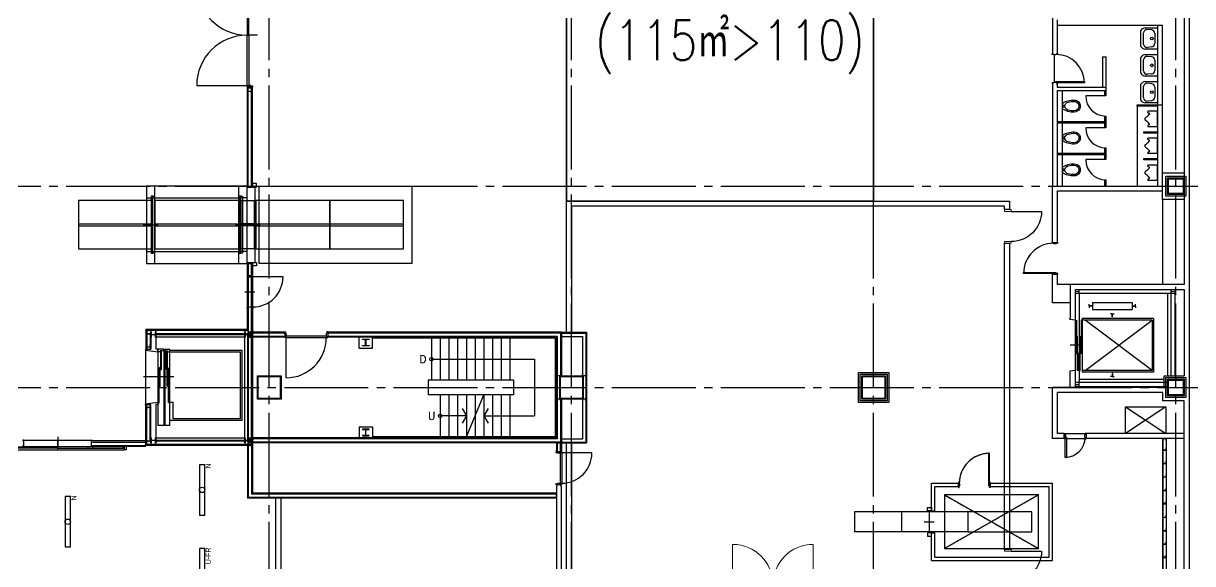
# Model space of a CAD drawing. Header units: millimetres. Extents: x -48783 to 40488, y 6477 to 32964.
# Drawn here: x 20868 to 24350, y 14625 to 16235 of the extents above; entities that cross this region are included whole.
import ezdxf
from ezdxf.enums import TextEntityAlignment as Align

# ---------------------------------------------------------------- set-up
doc = ezdxf.new("R2010")
doc.units = ezdxf.units.MM
doc.header["$LTSCALE"] = 100
doc.linetypes.add('X-N-FAB-L20$0$COL-CEN-LIN', pattern=[3.25, 2.5, -0.25, 0.25, -0.25])
doc.linetypes.add('X-N-FAB-L20$0$HIDDENK1', pattern=[0.334, 0.167, -0.167])
for name, color, linetype in [('0-XREF', 7, 'Continuous'), ('188K-SM-06-F1-L20-ELEC-LIGHT-Y2257103$0$E-LIGHT(W)-N', 8, 'Continuous'), ('188K-SM-06-F1-L20-ELEC-LIGHT-Y2257103$0$E-LIGHT(W)-U FR', 8, 'Continuous'), ('X-N-FAB-L20$0$08', 8, 'Continuous'), ('X-N-FAB-L20$0$200K新增範圍', 8, 'Continuous'), ('X-N-FAB-L20$0$A-WALL-IN', 8, 'Continuous'), ('X-N-FAB-L20$0$BLOCK', 8, 'Continuous'), ('X-N-FAB-L20$0$CCL', 8, 'X-N-FAB-L20$0$COL-CEN-LIN'), ('X-N-FAB-L20$0$COL', 8, 'Continuous'), ('X-N-FAB-L20$0$COL-S', 8, 'Continuous'), ('X-N-FAB-L20$0$TXT-CODE', 8, 'Continuous'), ('X-N-FAB-L20$0$WALL-P', 8, 'Continuous'), ('X-N-FAB-L20$0$WIN-S', 8, 'Continuous')]:
    doc.layers.add(name, color=color, linetype=linetype)
doc.layers.add('X-N-FAB-L20$0$STEEL1', color=8, linetype='Continuous', lineweight=0)
doc.styles.add('188K-SM-06-F1-L20-ELEC-LIGHT-Y2257103$0$Standard', font='arial.ttf')
doc.styles.add('X-N-FAB-L20$0$ATS', font='monotxt', dxfattribs={"bigfont": 'BIGFONT'})
doc.styles.add('X-N-FAB-L20$0$CHINA', font='simplex.shx', dxfattribs={"width": 0.75, "bigfont": 'chineset.shx'})

# ---------------------------------------------------------------- blocks, each defined once
blk = doc.blocks.new('*U82')
at = {"ltscale": 600}
blk.add_lwpolyline([(-75, -8.1), (75, -8.1), (75, 8.1), (-75, 8.1)], close=True, dxfattribs=at)
blk.add_circle((0, 0), 8.1, dxfattribs=at)
at = {"style": '188K-SM-06-F1-L20-ELEC-LIGHT-Y2257103$0$Standard', "width": 0.8}
blk.add_text('U-FR', height=15, rotation=360, dxfattribs=at).set_placement((78.5, -18.1), align=Align.MIDDLE_RIGHT)
blk = doc.blocks.new('*U80')
at = {"ltscale": 600}
blk.add_lwpolyline([(75, 8.1), (-75, 8.1), (-75, -8.1), (75, -8.1)], close=True, dxfattribs=at)
blk.add_circle((0, 0), 8.1, dxfattribs=at)
at = {"style": '188K-SM-06-F1-L20-ELEC-LIGHT-Y2257103$0$Standard', "width": 0.8}
blk.add_text('N', height=15, rotation=360, dxfattribs=at).set_placement((78.5, -18.1), align=Align.MIDDLE_RIGHT)
blk = doc.blocks.new('188K-SM-06-F1-L20-ELEC-LIGHT-Y2257103')
at = {"layer": '188K-SM-06-F1-L20-ELEC-LIGHT-Y2257103$0$E-LIGHT(W)-N', "rotation": 90}
for p in [(21400, 14845), (21000, 14750)]:
    blk.add_blockref('*U80', p, dxfattribs=at)
at = {"layer": '188K-SM-06-F1-L20-ELEC-LIGHT-Y2257103$0$E-LIGHT(W)-U FR', "rotation": 90}
blk.add_blockref('*U82', (21400, 14595), dxfattribs=at)
blk = doc.blocks.new('X-N-FAB-L20$0$X-NFAB-UPS_L10$0$A$C01469983')
at = {"lineweight": 0}
for p, q in [((-180, 0), (-200, 0)), ((-200, 0), (-200, -50)), ((0, 0), (-200, 0)), ((-180, 0), (-200, 0)), ((-180, 0), (-200, 0)), ((-20, 0), (-180, 0)), ((-20, 0), (-180, 0)), ((-20, 0), (-180, 0)), ((0, 0), (-20, 0)), ((0, 0), (-20, 0)), ((0, 0), (-20, 0)), ((0, -50), (0, 0)), ((-200, -50), (0, -50)), ((0, -950), (-200, -950)), ((-200, -950), (-200, -1000)), ((-180, -1000), (-200, -1000)), ((-200, -1000), (0, -1000)), ((-180, -1000), (-200, -1000)), ((-180, -1000), (-200, -1000)), ((-20, -1000), (-180, -1000)), ((-20, -1000), (-180, -1000)), ((-20, -1000), (-180, -1000)), ((0, -1000), (-20, -1000)), ((0, -1000), (-20, -1000)), ((0, -1000), (-20, -1000)), ((0, -1000), (0, -950))]:
    blk.add_line(p, q, dxfattribs=at)
blk.add_line((-200, -50), (-1100, -50))
at = {"lineweight": 0, "flags": 128}
blk.add_lwpolyline([(0, 0), (0, 100)], dxfattribs=at)
blk.add_arc((-200, -50), 900, 180, 270)
blk = doc.blocks.new('X-N-FAB-L20$0$X-NFAB-UPS_L10$0$A$C65aec59f')
at = {"lineweight": 0}
for p, q in [((0, 1200), (-1200, 1200)), ((0, 1250), (20, 1250)), ((0, 1250), (0, 1200)), ((200, 1250), (0, 1250)), ((0, 1250), (20, 1250)), ((0, 1250), (20, 1250)), ((0, 1200), (200, 1200)), ((20, 1250), (180, 1250)), ((20, 1250), (180, 1250)), ((20, 1250), (180, 1250)), ((180, 1250), (200, 1250)), ((180, 1250), (200, 1250)), ((180, 1250), (200, 1250)), ((200, 1200), (200, 1250)), ((0, -1200), (-1200, -1200)), ((200, -1200), (0, -1200)), ((0, -1200), (0, -1250)), ((0, -1250), (20, -1250)), ((0, -1250), (200, -1250)), ((0, -1250), (20, -1250)), ((0, -1250), (20, -1250)), ((20, -1250), (180, -1250)), ((20, -1250), (180, -1250)), ((20, -1250), (180, -1250)), ((180, -1250), (200, -1250)), ((180, -1250), (200, -1250)), ((180, -1250), (200, -1250)), ((200, -1250), (200, -1200))]:
    blk.add_line(p, q, dxfattribs=at)
for centre, major_axis in [((0, 1200), (-849, 849)), ((0, -1200), (849, 849))]:
    blk.add_ellipse(centre, major_axis=major_axis, ratio=1, start_param=0.785398, end_param=2.356194, dxfattribs=at)
blk = doc.blocks.new('X-N-FAB-L20$0$A$C0e4649b7')
at = {"linetype": 'X-N-FAB-L20$0$HIDDENK1'}
for p, q in [((10876, 34612), (11675, 34612)), ((10876, 33783), (10876, 34612)), ((10976, 34512), (11675, 34512)), ((10976, 33783), (10976, 34512)), ((11675, 34512), (11675, 34612)), ((12625, 34612), (14475, 34612)), ((12625, 34512), (12625, 34612)), ((12625, 34512), (14375, 34512)), ((14375, 32404), (14375, 34512)), ((14475, 32304), (14475, 34612)), ((11256, 34258), (14057, 32658)), ((14057, 34258), (11256, 32658)), ((10801, 33783), (10801, 33133)), ((10876, 33783), (10976, 33783)), ((11957, 33758), (8577, 33758)), ((8577, 33758), (8577, 33158)), ((9977, 33758), (9977, 33158)), ((10651, 33458), (10951, 33458)), ((11957, 33158), (8577, 33158)), ((10876, 33133), (10976, 33133)), ((10876, 32304), (10876, 33133)), ((10976, 32404), (10976, 33133)), ((10976, 32404), (14375, 32404)), ((10876, 32304), (14475, 32304))]:
    blk.add_line(p, q, dxfattribs=at)
blk.add_lwpolyline([(0, 39108), (0, 43008), (13200, 43008), (13200, 42758), (13050, 42758), (13050, 42858), (150, 42858), (150, 39108)])
for points in [[(13200, 32633), (13050, 32633), (13050, 41758), (13200, 41758)], [(150, 31533), (0, 31533), (0, 35808), (150, 35808)]]:
    blk.add_lwpolyline(points, close=True)
for points in [[(12600, 35498), (12570, 35498), (12570, 34598), (12600, 34598)], [(14057, 34258), (11256, 34258), (11256, 32658), (14057, 32658)], [(10876, 33783), (10751, 33783), (10751, 33883), (10876, 33883)], [(13857, 33758), (11957, 33758), (11957, 33158), (13857, 33158)], [(10876, 33133), (10751, 33133), (10751, 33033), (10876, 33033)]]:
    blk.add_lwpolyline(points, close=True, dxfattribs=at)
for points in [[(11675, 34481), (11700, 34481), (11700, 34526), (11715, 34526), (11715, 34598), (11700, 34598), (11700, 34643), (11675, 34643), (11675, 34481)], [(12625, 34481), (12600, 34481), (12600, 34526), (12585, 34526), (12585, 34598), (12600, 34598), (12600, 34643), (12625, 34643), (12625, 34481)]]:
    blk.add_lwpolyline(points, dxfattribs=at)
blk.add_arc((12600, 34598), 900, 90, 180, dxfattribs=at)
at = {"xscale": -1}
for p in [(13050, 42758), (13050, 32633)]:
    blk.add_blockref('X-N-FAB-L20$0$X-NFAB-UPS_L10$0$A$C01469983', p, dxfattribs=at)
at = {"xscale": -1.000000000000002, "rotation": 90}
blk.add_blockref('X-N-FAB-L20$0$X-NFAB-UPS_L10$0$A$C65aec59f', (6150, 31583), dxfattribs=at)
blk = doc.blocks.new('X-N-FAB-L20$0$A$Cc7bb84f0')
at = {"layer": 'X-N-FAB-L20$0$COL-S'}
for points in [[(0, 70), (70, 70), (70, 0), (0, 0)], [(2, 68), (68, 68), (68, 2), (2, 2)]]:
    blk.add_lwpolyline(points, close=True, dxfattribs=at)
blk = doc.blocks.new('X-N-FAB-L20$0$A$C3a14f8e9')
at = {"layer": 'X-N-FAB-L20$0$COL'}
blk.add_lwpolyline([(0, 80), (80, 80), (80, 0), (0, 0)], close=True, dxfattribs=at)
at = {"layer": 'X-N-FAB-L20$0$COL-S'}
for points in [[(5, 75), (75, 75), (75, 5), (5, 5)], [(7, 73), (73, 73), (73, 7), (7, 7)]]:
    blk.add_lwpolyline(points, close=True, dxfattribs=at)
blk = doc.blocks.new('X-N-FAB-L20$0$A$C028b1125')
at = {"layer": 'X-N-FAB-L20$0$COL'}
blk.add_lwpolyline([(0, 60), (60, 60), (60, 0), (0, 0)], close=True, dxfattribs=at)
at = {"layer": 'X-N-FAB-L20$0$COL-S'}
for points in [[(5, 5), (5, 55), (55, 55), (55, 5)], [(8, 8), (8, 52), (52, 52), (52, 8)]]:
    blk.add_lwpolyline(points, close=True, dxfattribs=at)
blk = doc.blocks.new('X-N-FAB-L20$0$A$C20c95bda')
at = {"layer": 'X-N-FAB-L20$0$CCL'}
for p, q in [((22620, 0), (22620, 9160)), ((23520, 0), (23520, 9160)), ((24420, 0), (24420, 9160)), ((25320, 0), (25320, 9160)), ((240, 5150), (28330, 5150)), ((240, 4550), (28330, 4550))]:
    blk.add_line(p, q, dxfattribs=at)
at = {"layer": 'X-N-FAB-L20$0$200K新增範圍'}
for p in [(22585, 4515), (23485, 4515)]:
    blk.add_blockref('X-N-FAB-L20$0$A$Cc7bb84f0', p, dxfattribs=at)
at = {"layer": 'X-N-FAB-L20$0$COL'}
for name, p in [('X-N-FAB-L20$0$A$C028b1125', (25290, 5120)), ('X-N-FAB-L20$0$A$C3a14f8e9', (24380, 4510)), ('X-N-FAB-L20$0$A$C028b1125', (25290, 4520))]:
    blk.add_blockref(name, p, dxfattribs=at)
blk = doc.blocks.new('X-N-FAB-L20$0$A$C4DFC7D4D')
at = {"layer": 'X-N-FAB-L20$0$STEEL1'}
blk.add_lwpolyline([(0, 0), (0, 150), (11, 150), (11, 79), (139, 79), (139, 150), (150, 150), (150, 0), (139, 0), (139, 71), (11, 71), (11, 0)], close=True, dxfattribs=at)
blk = doc.blocks.new('X-N-FAB-L20$0$A$C1d07c4d4')
for centre in [(24962.4, 5325), (24962.4, 5245), (24962.4, 5165)]:
    blk.add_circle(centre, 0.2)
for centre, major_axis, start_param, end_param in [((24927.1, 5580.5), (-11.6, 11.6), 5.562191, 6.609389), ((24931.6, 5581.5), (7.16, 7.16), 0.682044, 2.356194), ((24944.7, 5580.2), (-7.16, 7.16), 3.926991, 5.394433), ((24927.1, 5549.5), (11.6, 11.6), 2.815389, 3.862587), ((24931.6, 5548.5), (7.16, 7.16), 2.356194, 4.030345), ((24944.7, 5549.8), (-7.16, 7.16), 2.459548, 3.926991), ((24927.1, 5500.5), (-11.6, 11.6), 5.562191, 6.609389), ((24931.6, 5501.5), (7.16, 7.16), 0.682044, 2.356194), ((24944.7, 5500.2), (-7.16, 7.16), 3.926991, 5.394433), ((24931.6, 5468.5), (7.16, 7.16), 2.356194, 4.030345), ((24944.7, 5469.8), (-7.16, 7.16), 2.459548, 3.926991), ((24927.1, 5469.5), (11.6, 11.6), 2.815389, 3.862587), ((24927.1, 5420.5), (-11.6, 11.6), 5.562191, 6.609389), ((24931.6, 5421.5), (7.16, 7.16), 0.682044, 2.356194), ((24944.7, 5420.2), (-7.16, 7.16), 3.926991, 5.394433), ((24927.1, 5389.5), (11.6, 11.6), 2.815389, 3.862587), ((24931.6, 5388.5), (7.16, 7.16), 2.356194, 4.030345), ((24944.7, 5389.8), (-7.16, 7.16), 2.459548, 3.926991)]:
    blk.add_ellipse(centre, major_axis=major_axis, ratio=1, start_param=start_param, end_param=end_param)
for centre in [(24946.1, 5565), (24946.1, 5485), (24946.1, 5405)]:
    blk.add_ellipse(centre, major_axis=(-2.9, 2.9), ratio=1)
at = {"extrusion": (0, 0, -1)}
for centre, major_axis, start_param, end_param in [((24712.7, 5319.8), (-61.5, 4.6), 0.917481, 1.532615), ((24699, 5363.5), (-8.5, 8.5), 4.096184, 6.89939), ((24712.7, 5319.8), (56.3, 12.7), 4.65803, 4.970916), ((24714.9, 5363.5), (12.7, 12.7), 5.497787, 8.63938), ((24714.9, 5363.5), (-9.9, 9.9), 0.785398, 3.926991), ((24712.7, 5407.2), (-60.4, 12.5), 4.472248, 5.087382), ((24712.7, 5407.2), (52.2, 24.6), 1.975025, 2.287911), ((24712.7, 5224.8), (-61.5, 4.6), 0.917481, 1.532615), ((24712.7, 5312.2), (-60.4, 12.5), 4.472248, 5.087382), ((24699, 5268.5), (-8.5, 8.5), 4.096184, 6.89939), ((24712.7, 5224.8), (56.3, 12.7), 4.65803, 4.970916), ((24714.9, 5268.5), (12.7, 12.7), 5.497787, 8.63938), ((24714.9, 5268.5), (-9.9, 9.9), 0.785398, 3.926991), ((24712.7, 5312.2), (52.2, 24.6), 1.975025, 2.287911), ((24712.7, 5129.8), (-61.5, 4.6), 0.917481, 1.532615), ((24714.9, 5173.5), (12.7, 12.7), 5.497787, 8.63938), ((24712.7, 5217.2), (-60.4, 12.5), 4.472248, 5.087382), ((24699, 5173.5), (-8.5, 8.5), 4.096184, 6.89939), ((24712.7, 5129.8), (56.3, 12.7), 4.65803, 4.970916), ((24712.7, 5217.2), (52.2, 24.6), 1.975025, 2.287911), ((24714.9, 5173.5), (-9.9, 9.9), 0.785398, 3.926991)]:
    blk.add_ellipse(centre, major_axis=major_axis, ratio=1, start_param=start_param, end_param=end_param, dxfattribs=at)
for p in [(24962.4, 5325), (24962.4, 5245), (24962.4, 5165)]:
    blk.add_point(p)
at = {"layer": 'X-N-FAB-L20$0$08'}
for p, q in [((25057.4, 5765), (25057.4, 5085)), ((25042.4, 5700), (25042.4, 5085)), ((24649.9, 5640), (24649.9, 5520)), ((24663.9, 5621), (24663.9, 5605)), ((22282.4, 5575), (22252.4, 5575)), ((24663.9, 5605), (24977.4, 5605)), ((24663.9, 5605), (24663.9, 5520)), ((24912.4, 5587.8), (24912.4, 5542.2)), ((24921.5, 5548.5), (24921.5, 5581.5)), ((24926, 5596.9), (24962.4, 5596.9)), ((24945.8, 5590.3), (24932.6, 5591.6)), ((24954.9, 5580.2), (24954.9, 5549.8)), ((24962.4, 5605), (24962.4, 5125)), ((24962.4, 5596.9), (24962.4, 5533.1)), ((24977.4, 5165), (24977.4, 5605)), ((24649.9, 5560), (24649.9, 5520)), ((24663.9, 5545), (24663.9, 5520)), ((24945.8, 5539.7), (24932.6, 5538.4)), ((24654.9, 5516), (24654.9, 5434)), ((24798.9, 5510), (24798.9, 5420)), ((24798.9, 5510), (24808.9, 5510)), ((24808.9, 5510), (24808.9, 5410)), ((24912.4, 5507.8), (24912.4, 5462.2)), ((24962.4, 5533.1), (24926, 5533.1)), ((24926, 5516.9), (24962.4, 5516.9)), ((24945.8, 5510.3), (24932.6, 5511.6)), ((24962.4, 5516.9), (24962.4, 5453.1)), ((24921.5, 5468.5), (24921.5, 5501.5)), ((24954.9, 5500.2), (24954.9, 5469.8)), ((24962.4, 5453.1), (24926, 5453.1)), ((24926, 5436.9), (24962.4, 5436.9)), ((24945.8, 5459.7), (24932.6, 5458.4)), ((24962.4, 5436.9), (24962.4, 5373.1)), ((22101.4, 5425), (22251.4, 5425)), ((22252.4, 5125), (22252.4, 5420.5)), ((22252.4, 5420.5), (22267.4, 5420.5)), ((22254.9, 5125), (22254.9, 5420.5)), ((22264.9, 5125), (22264.9, 5420.5)), ((22267.4, 5125), (22267.4, 5420.5)), ((24649.9, 5430), (24649.9, 5125)), ((24663.9, 5430), (24663.9, 5420)), ((24663.9, 5430), (24663.9, 5420)), ((24663.9, 5420), (24798.9, 5420)), ((24663.9, 5420), (24808.9, 5420)), ((24663.9, 5410), (24808.9, 5410)), ((24663.9, 5410), (24808.9, 5410)), ((24663.9, 5410), (24663.9, 5125)), ((24678.9, 5410), (24678.9, 5317)), ((24804.9, 5410), (24804.9, 5394)), ((24808.9, 5420), (24808.9, 5410)), ((24808.9, 5410), (24808.9, 5394)), ((24912.4, 5427.8), (24912.4, 5382.2)), ((24921.5, 5388.5), (24921.5, 5421.5)), ((24945.8, 5430.3), (24932.6, 5431.6)), ((24954.9, 5420.2), (24954.9, 5389.8)), ((24678.9, 5371.5), (24678.9, 5355.5)), ((24680.9, 5366.5), (24684.9, 5366.5)), ((24680.9, 5360.5), (24680.9, 5366.5)), ((24684.9, 5366.5), (24684.9, 5360.5)), ((24808.9, 5394), (24748.9, 5394)), ((24902.4, 5367), (24902.4, 5125)), ((24962.4, 5373.1), (24926, 5373.1)), ((24945.8, 5379.7), (24932.6, 5378.4)), ((24962.4, 5367), (24977.4, 5367)), ((24684.9, 5360.5), (24680.9, 5360.5)), ((24804.9, 5334), (24804.9, 5317)), ((24808.9, 5334), (24808.9, 5313)), ((24926.4, 5322), (24926.4, 5328)), ((24934.4, 5344.3), (24934.4, 5347.5)), ((24934.7, 5343.9), (24937.3, 5342.7)), ((24962.4, 5348), (24934.9, 5348)), ((24962.4, 5302), (24962.4, 5348)), ((24808.9, 5317), (24663.9, 5317)), ((24808.9, 5313), (24663.9, 5313)), ((24678.9, 5313), (24678.9, 5222)), ((24808.9, 5299), (24748.9, 5299)), ((24804.9, 5313), (24804.9, 5299)), ((24808.9, 5313), (24808.9, 5299)), ((24934.4, 5305.7), (24934.4, 5302.5)), ((24934.7, 5306.1), (24937.2, 5307.3)), ((24962.4, 5302), (24934.9, 5302)), ((24678.9, 5276.5), (24678.9, 5260.5)), ((24680.9, 5271.5), (24684.9, 5271.5)), ((24680.9, 5265.5), (24680.9, 5271.5)), ((24684.9, 5265.5), (24680.9, 5265.5)), ((24684.9, 5271.5), (24684.9, 5265.5)), ((24934.4, 5264.3), (24934.4, 5267.5)), ((24934.7, 5263.9), (24937.3, 5262.7)), ((24962.4, 5268), (24934.9, 5268)), ((24962.4, 5222), (24962.4, 5268)), ((24804.9, 5239), (24804.9, 5222)), ((24808.9, 5239), (24808.9, 5218)), ((24926.4, 5242), (24926.4, 5248)), ((24934.4, 5225.7), (24934.4, 5222.5)), ((24934.7, 5226.1), (24937.2, 5227.3)), ((24808.9, 5222), (24663.9, 5222)), ((24808.9, 5218), (24663.9, 5218)), ((24678.9, 5218), (24678.9, 5125)), ((24808.9, 5204), (24748.9, 5204)), ((24804.9, 5218), (24804.9, 5204)), ((24808.9, 5218), (24808.9, 5204)), ((24962.4, 5222), (24934.9, 5222)), ((24678.9, 5181.5), (24678.9, 5165.5)), ((24680.9, 5176.5), (24684.9, 5176.5)), ((24680.9, 5170.5), (24680.9, 5176.5)), ((24684.9, 5170.5), (24680.9, 5170.5)), ((24684.9, 5176.5), (24684.9, 5170.5)), ((24926.4, 5162), (24926.4, 5168)), ((24934.4, 5184.3), (24934.4, 5187.5)), ((24934.7, 5183.9), (24937.3, 5182.7)), ((24962.4, 5188), (24934.9, 5188)), ((24962.4, 5142), (24962.4, 5188)), ((24977.4, 5085), (24977.4, 5165)), ((21976.4, 4895), (21976.4, 5125)), ((22226.4, 4895), (22226.4, 5125)), ((22252.4, 5125), (22267.4, 5125)), ((22274.9, 5122.5), (22274.9, 4897.5)), ((24649.9, 4957.5), (24649.9, 5125)), ((24663.9, 5125), (24977.4, 5125)), ((24804.9, 5144), (24804.9, 5125)), ((24808.9, 5144), (24808.9, 5125)), ((24934.4, 5145.7), (24934.4, 5142.5)), ((24934.7, 5146.1), (24937.2, 5147.3)), ((24962.4, 5142), (24934.9, 5142)), ((25057.4, 5150), (25057.4, 3897)), ((21951.4, 5090), (21976.4, 5090)), ((21976.4, 5090), (22226.4, 5090)), ((22251.4, 5090), (22226.4, 5090)), ((24664.9, 5111), (24977.4, 5111)), ((24664.9, 4957.5), (24664.9, 5111)), ((24977.4, 5085), (24977.4, 5110)), ((24977.4, 5085), (24977.4, 4832.5)), ((25042.4, 5085), (24977.4, 5085)), ((25042.4, 5085), (25042.4, 4832.5)), ((21748.9, 5013), (21968.9, 5013)), ((21748.9, 5007), (21968.9, 5007)), ((21941.4, 5010), (21986.4, 5010)), ((21976.4, 5013), (22226.4, 5013)), ((21976.4, 5007), (22226.4, 5007)), ((22261.4, 5010), (22216.4, 5010)), ((22272.4, 5013), (22233.9, 5013)), ((22272.4, 5007), (22233.9, 5007)), ((22259.9, 5010), (22289.9, 5010)), ((22277.4, 5013), (22497.4, 5013)), ((22277.4, 5007), (22497.4, 5007)), ((22497.4, 5013), (22717.4, 5013)), ((22497.4, 5007), (22717.4, 5007)), ((24649.9, 4957.5), (24664.9, 4957.5)), ((21951.4, 4930), (21976.4, 4930)), ((21976.4, 4930), (22226.4, 4930)), ((22251.4, 4930), (22226.4, 4930)), ((22252.4, 4697.5), (22252.4, 4895)), ((22252.4, 4895), (22267.4, 4895)), ((22254.9, 4895), (22254.9, 4367.8)), ((22264.9, 4355), (22264.9, 4895)), ((22267.4, 4895), (22267.4, 4352.5)), ((22358.4, 4855), (22268.4, 4855)), ((24649.9, 4862.5), (24664.9, 4862.5)), ((24649.9, 4777.5), (24649.9, 4862.5)), ((24664.9, 4832.5), (24664.9, 4862.5)), ((22244.9, 4810), (22274.9, 4810)), ((22244.9, 4810), (22274.9, 4810)), ((25042.4, 4832.5), (24664.9, 4832.5)), ((24702.4, 4832.5), (24702.4, 4731.2)), ((24717.4, 4817.5), (25042.4, 4817.5)), ((24717.4, 4817.5), (24717.4, 4726.2)), ((25042.4, 4817.5), (25042.4, 4565)), ((24702.4, 4777.5), (24649.9, 4777.5)), ((25014.9, 4805), (24717.4, 4805)), ((24717.4, 4805), (24717.4, 4540)), ((24729.9, 4805), (24729.9, 4540)), ((24759.1, 4768.5), (24759.1, 4773.5)), ((24769.1, 4778.5), (24887.1, 4778.5)), ((24769.1, 4778.5), (24769.1, 4757.5)), ((24887.1, 4778.5), (24887.1, 4757.5)), ((24897.1, 4768.5), (24897.1, 4773.5)), ((24992.4, 4805), (24992.4, 4560)), ((25002.4, 4805), (25002.4, 4560)), ((25014.9, 4805), (25014.9, 4560)), ((25042.4, 4805), (25042.4, 4565)), ((25042.4, 4790), (25042.4, 4560)), ((24768.1, 4768.5), (24759.1, 4768.5)), ((24759.1, 4767.5), (24759.1, 4762.5)), ((24768.1, 4767.5), (24759.1, 4767.5)), ((24768.1, 4768.5), (24768.1, 4767.5)), ((24769.1, 4757.5), (24887.1, 4757.5)), ((24828.1, 4744.2), (24823.1, 4744.2)), ((24828.1, 4735.2), (24828.1, 4744.2)), ((24829.1, 4735.2), (24829.1, 4744.2)), ((24829.1, 4744.2), (24834.1, 4744.2)), ((24888.1, 4768.5), (24897.1, 4768.5)), ((24888.1, 4768.5), (24888.1, 4767.5)), ((24888.1, 4767.5), (24897.1, 4767.5)), ((24897.1, 4767.5), (24897.1, 4762.5)), ((22252.4, 4716.1), (22252.4, 4697.5)), ((22267.4, 4716.1), (22267.4, 4690)), ((24701.4, 4728.2), (24701.4, 4731.2)), ((24701.4, 4731.2), (24702.4, 4731.2)), ((24717.4, 4726.2), (24701.4, 4728.2)), ((24951.4, 4731.2), (24738.8, 4731.2)), ((24738.8, 4731.2), (24738.8, 4571.2)), ((24747, 4726.2), (24738.8, 4726.2)), ((24947, 4726.2), (24747, 4726.2)), ((24747, 4576.2), (24947, 4726.2)), ((24947, 4576.2), (24747, 4726.2)), ((24747, 4726.2), (24747, 4726.2)), ((24829.1, 4735.2), (24828.1, 4735.2)), ((24947, 4726.2), (24947, 4576.2)), ((24951.4, 4731.2), (24951.4, 4571.2)), ((21949.9, 4697.5), (21949.9, 4639)), ((22252.4, 4697.5), (21949.9, 4697.5)), ((21952.4, 4695), (21952.4, 4639)), ((22254.9, 4695), (21952.4, 4695)), ((21964.9, 4685), (21952.4, 4685)), ((21962.4, 4685), (21962.4, 4639)), ((21964.9, 4685), (21964.9, 4639)), ((22244.9, 4685), (21979.9, 4685)), ((22244.9, 4682.5), (21979.9, 4682.5)), ((22252.4, 4682.1), (22252.4, 4367.8)), ((22363.4, 4690), (22267.4, 4690)), ((22363.4, 4687.5), (22267.4, 4687.5)), ((22363.4, 4677.5), (22267.4, 4677.5)), ((22363.4, 4675), (22267.4, 4675)), ((22367.4, 4554), (22367.4, 4674)), ((23187.4, 4690), (22491.4, 4690)), ((23184.9, 4687.5), (22491.4, 4687.5)), ((23174.9, 4677.5), (22491.4, 4677.5)), ((23172.4, 4675), (22491.4, 4675)), ((22584.9, 4642.5), (22584.9, 4675)), ((22624.9, 4642.5), (22624.9, 4675)), ((23169.4, 4672), (22624.9, 4672)), ((22800.4, 4672), (22800.4, 4547)), ((22826.4, 4672), (22826.4, 4547)), ((22852.4, 4672), (22852.4, 4547)), ((22878.4, 4672), (22878.4, 4547)), ((22904.4, 4672), (22904.4, 4547)), ((22930.4, 4672), (22930.4, 4547)), ((22956.4, 4672), (22956.4, 4547)), ((22982.4, 4672), (22982.4, 4547)), ((23008.4, 4672), (23008.4, 4547)), ((23034.4, 4672), (23034.4, 4547)), ((23169.4, 4672), (23169.4, 4378)), ((23172.4, 4675), (23172.4, 4375)), ((23174.9, 4677.5), (23174.9, 4372.5)), ((23184.9, 4687.5), (23184.9, 4560)), ((23187.4, 4690), (23262.4, 4690)), ((23187.4, 4690), (23187.4, 4560)), ((23187.4, 4687.5), (23259.9, 4687.5)), ((23187.4, 4677.5), (23249.9, 4677.5)), ((23249.9, 4677.5), (23249.9, 4560)), ((23259.9, 4687.5), (23259.9, 4362.5)), ((23262.4, 4690), (23262.4, 4360)), ((21948.9, 4636.5), (21948.9, 4476.5)), ((21949.9, 4639), (21964.9, 4639)), ((21985.2, 4639), (21985.2, 4411.5)), ((22003.4, 4639), (21985.2, 4639)), ((21992.2, 4631.5), (21985.2, 4631.5)), ((21992.2, 4634), (21992.2, 4631.5)), ((22003.4, 4634), (21992.2, 4634)), ((22003.4, 4639), (22003.4, 4411.5)), ((22006.4, 4639), (22021.2, 4639)), ((22006.4, 4639), (22006.4, 4411.5)), ((22006.4, 4634), (22014.2, 4634)), ((22014.2, 4634), (22014.2, 4631.5)), ((22014.2, 4631.5), (22231.2, 4631.5)), ((22021.2, 4411.5), (22021.2, 4639)), ((22021.2, 4636.5), (22236.2, 4636.5)), ((22031.2, 4631.5), (22031.2, 4631.5)), ((22231.2, 4631.5), (22231.2, 4431.5)), ((22236.2, 4636.5), (22236.2, 4426.5)), ((22584.9, 4642.5), (22624.9, 4642.5)), ((24739.9, 4651.2), (24702.3, 4651.2)), ((22800.4, 4609.5), (23106.9, 4609.5)), ((23106.9, 4609.5), (23106.9, 4440.5)), ((24717.4, 4576.2), (24701.4, 4574.2)), ((24701.4, 4574.2), (24701.4, 4571.2)), ((24701.4, 4571.2), (24702.4, 4571.2)), ((24702.4, 4525), (24702.4, 4571.2)), ((24717.4, 4576.2), (24717.4, 4525)), ((24747, 4576.2), (24738.8, 4576.2)), ((24951.4, 4571.2), (24738.8, 4571.2)), ((24947, 4576.2), (24747, 4576.2)), ((24747, 4576.2), (24747, 4576.2)), ((24829.1, 4567.2), (24828.1, 4567.2)), ((24828.1, 4567.2), (24828.1, 4558.2)), ((24829.1, 4567.2), (24829.1, 4558.2)), ((22032.9, 4556.5), (21942.9, 4556.5)), ((22790.4, 4547), (22790.4, 4503)), ((23044.4, 4547), (22790.4, 4547)), ((23044.4, 4547), (23044.4, 4503)), ((24992.4, 4540), (24717.4, 4540)), ((24992.4, 4527.5), (24717.4, 4527.5)), ((24729.9, 4550), (24982.4, 4550)), ((24828.1, 4558.2), (24823.1, 4558.2)), ((24829.1, 4558.2), (24834.1, 4558.2)), ((24982.4, 4525), (24982.4, 4560)), ((24982.4, 4560), (25042.4, 4560)), ((23044.4, 4503), (22790.4, 4503)), ((22826.4, 4503), (22826.4, 4378)), ((22852.4, 4503), (22852.4, 4378)), ((22878.4, 4503), (22878.4, 4378)), ((22904.4, 4378), (22956.4, 4503)), ((22904.4, 4503), (22904.4, 4378)), ((22930.4, 4503), (22930.4, 4378)), ((22956.4, 4503), (22956.4, 4378)), ((22982.4, 4503), (22982.4, 4378)), ((23008.4, 4503), (23008.4, 4378)), ((23034.4, 4503), (23034.4, 4378)), ((24992.4, 4525), (24649.9, 4525)), ((24649.9, 4373), (24649.9, 4525)), ((24978.9, 4510), (24664.9, 4510)), ((24664.9, 4388), (24664.9, 4510)), ((24978.9, 4485), (24978.9, 4510)), ((21949.9, 4352.5), (21949.9, 4474)), ((21949.9, 4474), (21964.9, 4474)), ((21952.4, 4355), (21952.4, 4474)), ((21962.4, 4365), (21962.4, 4474)), ((21964.9, 4365), (21964.9, 4474)), ((22021.2, 4481.5), (22031.2, 4481.5)), ((22031.2, 4431.5), (22031.2, 4481.5)), ((23184.9, 4490), (23184.9, 4362.5)), ((23187.4, 4490), (23187.4, 4360)), ((23249.9, 4490), (23249.9, 4372.5)), ((24867.4, 4468), (24987.4, 4388)), ((24987.4, 4468), (24867.4, 4388)), ((25042.4, 4485), (24978.9, 4485)), ((25042.4, 3900), (25042.4, 4485)), ((22236.2, 4426.5), (22021.2, 4426.5)), ((22231.2, 4431.5), (22031.2, 4431.5)), ((22904.4, 4440.5), (22826.4, 4440.5)), ((22956.4, 4440.5), (23106.9, 4440.5)), ((22003.4, 4411.5), (21985.2, 4411.5)), ((22021.2, 4411.5), (22006.4, 4411.5)), ((22584.9, 4407.5), (22584.9, 4375)), ((22584.9, 4407.5), (22624.9, 4407.5)), ((22624.9, 4407.5), (22624.9, 4375)), ((24684.9, 4388), (24664.9, 4388)), ((24684.9, 4388), (24684.9, 4373)), ((24687.4, 4388.2), (24747.4, 4388.2)), ((25042.4, 4388), (24749.9, 4388)), ((24749.9, 4388), (24749.9, 4373)), ((23172.4, 4375), (22267.4, 4375)), ((23174.9, 4372.5), (22267.4, 4372.5)), ((23184.9, 4362.5), (22267.4, 4362.5)), ((23187.4, 4360), (22267.4, 4360)), ((23169.4, 4378), (22624.9, 4378)), ((23172.4, 4360), (23172.4, 4334)), ((23174.9, 4360), (23174.9, 4334)), ((23184.9, 4334), (23184.9, 4360)), ((23187.4, 4372.5), (23249.9, 4372.5)), ((23187.4, 4362.5), (23259.9, 4362.5)), ((23187.4, 4360), (23262.4, 4360)), ((23187.4, 4360), (23187.4, 4334)), ((24684.9, 4373), (24649.9, 4373)), ((24747.4, 4372.4), (24691.4, 4372.4)), ((25042.4, 4373), (24749.9, 4373)), ((24977.4, 4373), (24977.4, 3925)), ((24978.7, 4373), (24978.7, 3932.2)), ((24988.7, 4373), (24988.7, 3925)), ((23278.4, 4330), (23188.4, 4330)), ((24290, 4240.4), (24369.9, 4240.4)), ((24290, 4157.5), (24290, 4240.4)), ((24300, 4230.4), (24369.9, 4230.4)), ((24300, 4157.5), (24300, 4230.4)), ((24369.9, 4230.4), (24369.9, 4240.4)), ((24464.9, 4240.4), (24649.9, 4240.4)), ((24464.9, 4230.4), (24464.9, 4240.4)), ((24464.9, 4230.4), (24639.9, 4230.4)), ((24639.9, 4019.6), (24639.9, 4230.4)), ((24649.9, 4009.6), (24649.9, 4240.4)), ((24328, 4205), (24608.1, 4045)), ((24608.1, 4205), (24328, 4045)), ((24398.1, 4155), (24060.1, 4155)), ((24060.1, 4155), (24060.1, 4095)), ((24200.1, 4155), (24200.1, 4095)), ((24282.5, 4157.5), (24282.5, 4092.5)), ((24290, 4157.5), (24300, 4157.5)), ((24267.5, 4125), (24297.5, 4125)), ((24398.1, 4095), (24060.1, 4095)), ((24290, 4092.5), (24300, 4092.5)), ((24290, 4009.6), (24290, 4092.5)), ((24300, 4019.6), (24300, 4092.5)), ((24290, 4009.6), (24649.9, 4009.6)), ((24300, 4019.6), (24639.9, 4019.6))]:
    blk.add_line(p, q, dxfattribs=at)
for points in [[(22251.4, 5726.5), (22251.4, 5575), (22256.4, 5575), (22256.4, 5726.5)], [(22251.4, 5423.5), (22251.4, 5575), (22256.4, 5575), (22256.4, 5423.5)], [(24660.4, 5432.5), (24660.4, 5436.5), (24745.4, 5436.5), (24745.4, 5432.5)], [(22254.9, 5407.5), (22254.9, 5417.5), (22264.9, 5417.5), (22264.9, 5407.5)], [(24987.4, 5155), (25047.4, 5155), (25047.4, 5095), (24987.4, 5095)], [(21951.4, 5125), (21951.4, 4895), (22251.4, 4895), (22251.4, 5125)], [(22267.4, 5122.5), (22279.9, 5122.5), (22279.9, 5132.5), (22267.4, 5132.5)], [(22287.4, 5125), (22742.4, 5125), (22742.4, 4895), (22287.4, 4895), (22287.4, 5125)], [(24992.4, 5100), (24992.4, 5150), (25042.4, 5150), (25042.4, 5100)], [(24995.4, 5103), (24995.4, 5147), (25039.4, 5147), (25039.4, 5103)], [(21965.4, 4925), (21970.4, 4925), (21970.4, 5095), (21965.4, 5095)], [(21970.4, 5095), (21975.4, 5095), (21975.4, 4925), (21970.4, 4925)], [(22232.9, 5095), (22227.9, 5095), (22227.9, 4925), (22232.9, 4925)], [(22237.9, 4925), (22232.9, 4925), (22232.9, 5095), (22237.9, 5095)], [(21748.9, 4938), (21968.9, 4938), (21968.9, 5082), (21748.9, 5082)], [(21976.4, 4938), (22226.4, 4938), (22226.4, 5082), (21976.4, 5082)], [(22272.4, 4938), (22233.9, 4938), (22233.9, 5082), (22272.4, 5082)], [(22277.4, 4938), (22497.4, 4938), (22497.4, 5082), (22277.4, 5082)], [(22497.4, 4938), (22717.4, 4938), (22717.4, 5082), (22497.4, 5082)], [(22267.4, 4897.5), (22279.9, 4897.5), (22279.9, 4887.5), (22267.4, 4887.5)], [(22268.4, 4764), (22268.4, 4856), (22264.4, 4856), (22264.4, 4764)], [(24563.8, 4865), (24563.8, 4868), (24653.8, 4868), (24653.8, 4865)], [(24718.8, 4674.5), (24718.8, 4726.2), (24721.8, 4726.2), (24721.8, 4674.5)], [(24738.8, 4674.5), (24738.8, 4726.2), (24735.8, 4726.2), (24735.8, 4674.5)], [(21964.9, 4675), (21964.9, 4690), (21965.9, 4690), (21965.9, 4682.8), (21978.9, 4682.8), (21978.9, 4690), (21979.9, 4690), (21979.9, 4675), (21978.9, 4675), (21978.9, 4682.1), (21965.9, 4682.1), (21965.9, 4675)], [(22244.9, 4675), (22244.9, 4690), (22245.9, 4690), (22245.9, 4682.8), (22258.9, 4682.8), (22258.9, 4690), (22259.9, 4690), (22259.9, 4675), (22258.9, 4675), (22258.9, 4682.1), (22245.9, 4682.1), (22245.9, 4675)], [(22366.4, 4674), (22488.4, 4674), (22488.4, 4678), (22366.4, 4678)], [(22594.9, 4669), (22614.9, 4669), (22614.9, 4667.8), (22605.3, 4667.8), (22605.3, 4650.2), (22614.9, 4650.2), (22614.9, 4649), (22594.9, 4649), (22594.9, 4650.2), (22604.5, 4650.2), (22604.5, 4667.8), (22594.9, 4667.8)], [(24721.8, 4677), (24721.8, 4625.3), (24724.8, 4625.3), (24724.8, 4677)], [(24735.8, 4677), (24735.8, 4625.3), (24732.8, 4625.3), (24732.8, 4677)], [(21996.2, 4634), (21993.2, 4634), (21993.2, 4579), (21996.2, 4579)], [(22010.2, 4634), (22013.2, 4634), (22013.2, 4579), (22010.2, 4579)], [(24727.8, 4627.8), (24727.8, 4576.1), (24724.8, 4576.1), (24724.8, 4627.8)], [(24729.8, 4627.8), (24729.8, 4576.1), (24732.8, 4576.1), (24732.8, 4627.8)], [(21992.7, 4584), (21989.7, 4584), (21989.7, 4529), (21992.7, 4529)], [(22013.7, 4584), (22016.7, 4584), (22016.7, 4529), (22013.7, 4529)], [(24072.4, 4570), (24162.4, 4570), (24162.4, 4480), (24072.4, 4480)], [(24077.4, 4565), (24157.4, 4565), (24157.4, 4485), (24077.4, 4485)], [(21989.2, 4534), (21986.2, 4534), (21986.2, 4479), (21989.2, 4479)], [(22017.2, 4534), (22020.2, 4534), (22020.2, 4479), (22017.2, 4479)], [(22282.4, 4490), (22282.4, 4560), (22352.4, 4560), (22352.4, 4490)], [(22284.4, 4492), (22284.4, 4558), (22350.4, 4558), (22350.4, 4492)], [(23182.4, 4490), (23182.4, 4560), (23252.4, 4560), (23252.4, 4490)], [(23184.4, 4492), (23184.4, 4558), (23250.4, 4558), (23250.4, 4492)], [(24082.4, 4490), (24082.4, 4560), (24152.4, 4560), (24152.4, 4490)], [(24084.4, 4492), (24084.4, 4558), (24150.4, 4558), (24150.4, 4492)], [(24987.4, 4555), (25047.4, 4555), (25047.4, 4495), (24987.4, 4495)], [(24992.4, 4500), (24992.4, 4550), (25042.4, 4550), (25042.4, 4500)], [(24995.4, 4503), (24995.4, 4547), (25039.4, 4547), (25039.4, 4503)], [(24867.4, 4468), (24987.4, 4468), (24987.4, 4388), (24867.4, 4388)], [(22594.9, 4381), (22614.9, 4381), (22614.9, 4382.2), (22605.3, 4382.2), (22605.3, 4399.8), (22614.9, 4399.8), (22614.9, 4401), (22594.9, 4401), (22594.9, 4399.8), (22604.5, 4399.8), (22604.5, 4382.2), (22594.9, 4382.2)], [(24684.9, 4385), (24684.9, 4388.2), (24687.4, 4388.2), (24687.4, 4383.7), (24688.9, 4383.7), (24688.9, 4378.2), (24687.4, 4378.2), (24687.4, 4372.4), (24684.9, 4372.4), (24684.9, 4375.6)], [(24687.4, 4376.9), (24691.4, 4376.9), (24691.4, 4316.9), (24687.4, 4316.9)], [(24986.7, 4368), (24988.7, 4368), (24988.7, 4373), (24978.7, 4373), (24978.7, 4368), (24980.7, 4368), (24980.7, 4368.2), (24978.9, 4368.2), (24978.9, 4372.8), (24988.5, 4372.8), (24988.5, 4368.2), (24986.7, 4368.2)], [(23188.4, 4331), (23188.4, 4239), (23184.4, 4239), (23184.4, 4331)], [(24462.4, 4329), (24459.4, 4329), (24459.4, 4239), (24462.4, 4239)], [(24986.7, 4343.2), (24988.7, 4343.2), (24988.7, 4338.2), (24978.7, 4338.2), (24978.7, 4343.2), (24980.7, 4343.2), (24980.7, 4343), (24978.9, 4343), (24978.9, 4338.5), (24988.5, 4338.5), (24988.5, 4343), (24986.7, 4343)], [(24986.7, 4303.2), (24988.7, 4303.2), (24988.7, 4298.2), (24978.7, 4298.2), (24978.7, 4303.2), (24980.7, 4303.2), (24980.7, 4303), (24978.9, 4303), (24978.9, 4298.5), (24988.5, 4298.5), (24988.5, 4303), (24986.7, 4303)], [(24986.7, 4263.2), (24988.7, 4263.2), (24988.7, 4258.2), (24978.7, 4258.2), (24978.7, 4263.2), (24980.7, 4263.2), (24980.7, 4263), (24978.9, 4263), (24978.9, 4258.5), (24988.5, 4258.5), (24988.5, 4263), (24986.7, 4263)], [(24986.7, 4223.2), (24988.7, 4223.2), (24988.7, 4218.2), (24978.7, 4218.2), (24978.7, 4223.2), (24980.7, 4223.2), (24980.7, 4223), (24978.9, 4223), (24978.9, 4218.5), (24988.5, 4218.5), (24988.5, 4223), (24986.7, 4223)], [(24608.1, 4205), (24328, 4205), (24328, 4045), (24608.1, 4045)], [(24986.7, 4183.2), (24988.7, 4183.2), (24988.7, 4178.2), (24978.7, 4178.2), (24978.7, 4183.2), (24980.7, 4183.2), (24980.7, 4183), (24978.9, 4183), (24978.9, 4178.5), (24988.5, 4178.5), (24988.5, 4183), (24986.7, 4183)], [(24290, 4157.5), (24277.5, 4157.5), (24277.5, 4167.5), (24290, 4167.5)], [(24588.1, 4155), (24398.1, 4155), (24398.1, 4095), (24588.1, 4095)], [(24986.7, 4143.2), (24988.7, 4143.2), (24988.7, 4138.2), (24978.7, 4138.2), (24978.7, 4143.2), (24980.7, 4143.2), (24980.7, 4143), (24978.9, 4143), (24978.9, 4138.5), (24988.5, 4138.5), (24988.5, 4143), (24986.7, 4143)], [(24290, 4092.5), (24277.5, 4092.5), (24277.5, 4082.5), (24290, 4082.5)], [(24986.7, 4103.2), (24988.7, 4103.2), (24988.7, 4098.2), (24978.7, 4098.2), (24978.7, 4103.2), (24980.7, 4103.2), (24980.7, 4103), (24978.9, 4103), (24978.9, 4098.5), (24988.5, 4098.5), (24988.5, 4103), (24986.7, 4103)], [(24986.7, 4063.2), (24988.7, 4063.2), (24988.7, 4058.2), (24978.7, 4058.2), (24978.7, 4063.2), (24980.7, 4063.2), (24980.7, 4063), (24978.9, 4063), (24978.9, 4058.5), (24988.5, 4058.5), (24988.5, 4063), (24986.7, 4063)], [(24986.7, 4023.2), (24988.7, 4023.2), (24988.7, 4018.2), (24978.7, 4018.2), (24978.7, 4023.2), (24980.7, 4023.2), (24980.7, 4023), (24978.9, 4023), (24978.9, 4018.5), (24988.5, 4018.5), (24988.5, 4023), (24986.7, 4023)]]:
    blk.add_lwpolyline(points, close=True, dxfattribs=at)
for points in [[(24661.7, 5520), (24664.9, 5520), (24664.9, 5517.5), (24660.4, 5517.5), (24660.4, 5516), (24654.9, 5516), (24654.9, 5517.5), (24648.9, 5517.5), (24648.9, 5520), (24652.1, 5520)], [(24661.7, 5430), (24664.9, 5430), (24664.9, 5432.5), (24660.4, 5432.5), (24660.4, 5434), (24654.9, 5434), (24654.9, 5432.5), (24648.9, 5432.5), (24648.9, 5430), (24652.1, 5430)], [(22265.9, 5420.5), (22268.4, 5420.5), (22268.4, 5423), (22262.9, 5423), (22262.9, 5425), (22256.9, 5425), (22256.9, 5423), (22251.4, 5423), (22251.4, 5420.5), (22253.9, 5420.5)], [(24962.4, 5363), (24902.4, 5363), (24902.4, 5367), (24962.4, 5367)], [(24962.4, 5283), (24922.4, 5283), (24922.4, 5287), (24962.4, 5287)], [(24962.4, 5203), (24922.4, 5203), (24922.4, 5207), (24962.4, 5207)], [(24977.4, 5125), (24977.4, 5165)], [(24977.4, 5165), (25042.4, 5165)], [(24977.4, 5165), (25042.4, 5165)], [(22253.9, 5125), (22251.4, 5125), (22251.4, 5122.5), (22267.4, 5122.5), (22267.4, 5125), (22264.9, 5125)], [(24665.5, 4957.5), (24665.5, 4955), (24661, 4955), (24661, 4953.5), (24653.8, 4953.5), (24653.8, 4955), (24649.3, 4955), (24649.3, 4957.5), (24665.5, 4957.5)], [(22253.9, 4895), (22251.4, 4895), (22251.4, 4897.5), (22267.4, 4897.5), (22267.4, 4895), (22264.9, 4895)], [(22253.9, 4859), (22251.4, 4859), (22251.4, 4856.5), (22255.9, 4856.5), (22255.9, 4855), (22263.9, 4855), (22263.9, 4856.5), (22268.4, 4856.5), (22268.4, 4859), (22265.9, 4859)], [(22255.9, 4863), (22254.9, 4863), (22254.9, 4859), (22264.9, 4859), (22264.9, 4863), (22263.9, 4863)], [(24665.5, 4862.5), (24665.5, 4865), (24661, 4865), (24661, 4866.5), (24653.8, 4866.5), (24653.8, 4865), (24649.3, 4865), (24649.3, 4862.5), (24665.5, 4862.5)], [(22253.9, 4761), (22251.4, 4761), (22251.4, 4763.5), (22255.9, 4763.5), (22255.9, 4765), (22263.9, 4765), (22263.9, 4763.5), (22268.4, 4763.5), (22268.4, 4761), (22265.9, 4761)], [(21956.4, 4686), (21956.4, 4685), (21952.4, 4685), (21952.4, 4695), (21956.4, 4695), (21956.4, 4694)], [(21953.4, 4681), (21952.4, 4681), (21952.4, 4685), (21962.4, 4685), (21962.4, 4681), (21961.4, 4681)], [(21960.9, 4694), (21960.9, 4695), (21964.9, 4695), (21964.9, 4685), (21960.9, 4685), (21960.9, 4686)], [(21983.9, 4686), (21983.9, 4685), (21979.9, 4685), (21979.9, 4695), (21983.9, 4695), (21983.9, 4694)], [(21979.9, 4474), (21979.9, 4375), (22244.9, 4375), (22244.9, 4675), (21979.9, 4675), (21979.9, 4639)], [(22240.9, 4694), (22240.9, 4695), (22244.9, 4695), (22244.9, 4685), (22240.9, 4685), (22240.9, 4686)], [(22250.9, 4694), (22250.9, 4695), (22254.9, 4695), (22254.9, 4685), (22250.9, 4685), (22250.9, 4686)], [(22263.9, 4694), (22264.9, 4694), (22264.9, 4690), (22254.9, 4690), (22254.9, 4694), (22255.9, 4694)], [(22255.9, 4671), (22254.9, 4671), (22254.9, 4675), (22264.9, 4675), (22264.9, 4671), (22263.9, 4671)], [(22271.4, 4678.5), (22271.4, 4677.5), (22267.4, 4677.5), (22267.4, 4687.5), (22271.4, 4687.5), (22271.4, 4686.5)], [(22359.4, 4686.5), (22359.4, 4687.5), (22363.4, 4687.5), (22363.4, 4677.5), (22359.4, 4677.5), (22359.4, 4678.5)], [(22363.4, 4688.5), (22363.4, 4691), (22365.9, 4691), (22365.9, 4686.5), (22367.4, 4686.5), (22367.4, 4678.5), (22365.9, 4678.5), (22365.9, 4674), (22363.4, 4674), (22363.4, 4676.5)], [(22491.4, 4688.5), (22491.4, 4691), (22488.9, 4691), (22488.9, 4686.5), (22487.4, 4686.5), (22487.4, 4678.5), (22488.9, 4678.5), (22488.9, 4674), (22491.4, 4674), (22491.4, 4676.5)], [(22495.4, 4686.5), (22495.4, 4687.5), (22491.4, 4687.5), (22491.4, 4677.5), (22495.4, 4677.5), (22495.4, 4678.5)], [(23191.4, 4678.5), (23191.4, 4677.5), (23187.4, 4677.5), (23187.4, 4687.5), (23191.4, 4687.5), (23191.4, 4686.5)], [(21951.4, 4639), (21948.9, 4639), (21948.9, 4636.5), (21985.2, 4631.5), (21985.2, 4639), (21979.9, 4639)], [(21954.4, 4651.5), (21952.4, 4651.5), (21952.4, 4646.5), (21962.4, 4646.5), (21962.4, 4651.5), (21960.4, 4651.5)], [(23183.9, 4564), (23184.9, 4564), (23184.9, 4560), (23174.9, 4560), (23174.9, 4564), (23175.9, 4564)], [(23258.9, 4564), (23259.9, 4564), (23259.9, 4560), (23249.9, 4560), (23249.9, 4564), (23250.9, 4564)], [(21951.4, 4474), (21948.9, 4474), (21948.9, 4476.5), (21985.2, 4481.5), (21985.2, 4474), (21979.9, 4474)], [(21954.4, 4461.5), (21952.4, 4461.5), (21952.4, 4466.5), (21962.4, 4466.5), (21962.4, 4461.5), (21960.4, 4461.5)], [(22891.9, 4462.2), (22904.4, 4440.5), (22891.9, 4418.8)], [(22968.9, 4462.2), (22956.4, 4440.5), (22968.9, 4418.8)], [(23183.9, 4486), (23184.9, 4486), (23184.9, 4490), (23174.9, 4490), (23174.9, 4486), (23175.9, 4486)], [(23258.9, 4486), (23259.9, 4486), (23259.9, 4490), (23249.9, 4490), (23249.9, 4486), (23250.9, 4486)], [(24749.9, 4385), (24749.9, 4388.2), (24747.4, 4388.2), (24747.4, 4383.7), (24745.9, 4383.7), (24745.9, 4378.2), (24747.4, 4378.2), (24747.4, 4372.4), (24749.9, 4372.4), (24749.9, 4375.6)], [(23175.9, 4356), (23174.9, 4356), (23174.9, 4360), (23184.9, 4360), (23184.9, 4356), (23183.9, 4356)], [(23191.4, 4363.5), (23191.4, 4362.5), (23187.4, 4362.5), (23187.4, 4372.5), (23191.4, 4372.5), (23191.4, 4371.5)], [(23173.9, 4334), (23171.4, 4334), (23171.4, 4331.5), (23175.9, 4331.5), (23175.9, 4330), (23183.9, 4330), (23183.9, 4331.5), (23188.4, 4331.5), (23188.4, 4334), (23185.9, 4334)], [(23175.9, 4338), (23174.9, 4338), (23174.9, 4334), (23184.9, 4334), (23184.9, 4338), (23183.9, 4338)], [(23173.9, 4236), (23171.4, 4236), (23171.4, 4238.5), (23175.9, 4238.5), (23175.9, 4240), (23183.9, 4240), (23183.9, 4238.5), (23188.4, 4238.5), (23188.4, 4236), (23185.9, 4236)], [(23172.4, 4232), (23172.4, 1446.1), (23187.4, 1446.1), (23187.4, 4232)], [(23175.9, 4232), (23174.9, 4232), (23174.9, 4236), (23184.9, 4236), (23184.9, 4232), (23183.9, 4232)], [(24369.9, 4227.3), (24372.4, 4227.3), (24372.4, 4231.8), (24373.9, 4231.8), (24373.9, 4239), (24372.4, 4239), (24372.4, 4243.5), (24369.9, 4243.5), (24369.9, 4227.3)], [(24464.9, 4227.3), (24462.4, 4227.3), (24462.4, 4231.8), (24460.9, 4231.8), (24460.9, 4239), (24462.4, 4239), (24462.4, 4243.5), (24464.9, 4243.5), (24464.9, 4227.3)], [(23168.4, 4198.5), (23168.4, 4197.5), (23172.4, 4197.5), (23172.4, 4207.5), (23168.4, 4207.5), (23168.4, 4206.5)]]:
    blk.add_lwpolyline(points, dxfattribs=at)
for centre in [(22800.4, 4609.5), (22826.4, 4440.5)]:
    blk.add_circle(centre, 5, dxfattribs=at)
for centre, radius, start, end in [((22251.4, 5725), 150, 180, 270), ((22251.4, 5425), 150, 90, 180), ((24660.4, 5432.5), 85, 0, 90), ((24808.9, 5394), 60, 180, 270), ((24927.9, 5328), 1.5, 122.255, 180), ((24903.4, 5366.9), 44.5, 302.256, 321.287), ((24934.9, 5347.5), 0.5, 90, 180), ((24934.9, 5344.3), 0.5, 180, 245.373), ((24936.2, 5340.5), 2.4, 321.287, 65.3743), ((24808.9, 5299), 60, 180, 270), ((24927.9, 5322), 1.5, 180, 237.745), ((24903.4, 5283.1), 44.5, 38.7129, 57.7443), ((24934.9, 5305.7), 0.5, 114.627, 180), ((24934.9, 5302.5), 0.5, 180, 270), ((24936.2, 5309.5), 2.4, 294.626, 38.7131), ((24903.4, 5286.9), 44.5, 302.256, 321.287), ((24934.9, 5267.5), 0.5, 90, 180), ((24934.9, 5264.3), 0.5, 180, 245.373), ((24936.2, 5260.5), 2.4, 321.287, 65.3743), ((24927.9, 5248), 1.5, 122.255, 180), ((24927.9, 5242), 1.5, 180, 237.745), ((24903.4, 5203.1), 44.5, 38.7129, 57.7443), ((24934.9, 5225.7), 0.5, 114.627, 180), ((24936.2, 5229.5), 2.4, 294.626, 38.7131), ((24808.9, 5204), 60, 180, 270), ((24934.9, 5222.5), 0.5, 180, 270), ((24927.9, 5168), 1.5, 122.255, 180), ((24927.9, 5162), 1.5, 180, 237.745), ((24903.4, 5206.9), 44.5, 302.256, 321.287), ((24903.4, 5123.1), 44.5, 38.7129, 57.7443), ((24934.9, 5187.5), 0.5, 90, 180), ((24934.9, 5184.3), 0.5, 180, 245.373), ((24936.2, 5180.5), 2.4, 321.287, 65.3743), ((24934.9, 5145.7), 0.5, 114.627, 180), ((24934.9, 5142.5), 0.5, 180, 270), ((24936.2, 5149.5), 2.4, 294.626, 38.7131), ((24653.8, 4865), 90, 90, 180), ((22268.4, 4855), 90, 270, 0), ((22367.4, 4674), 120, 270, 0), ((24687.4, 4376.9), 60, 270, 0), ((23188.4, 4330), 90, 270, 0), ((24462.4, 4239), 90, 90, 180)]:
    blk.add_arc(centre, radius, start, end, dxfattribs=at)
at = {"layer": 'X-N-FAB-L20$0$WALL-P'}
for p, q in [((21790.9, 4367), (21949.9, 4367)), ((21790.9, 4362), (21949.9, 4362)), ((21964.9, 4365), (21952.4, 4365)), ((22264.9, 4355), (21952.4, 4355)), ((22244.9, 4367.5), (21979.9, 4367.5)), ((22244.9, 4365), (21979.9, 4365)), ((22254.9, 4360), (22254.9, 4355)), ((21790.9, 4352), (21949.9, 4352)), ((21790.9, 4350.8), (21949.9, 4350.8)), ((22267.4, 4352.5), (21949.9, 4352.5)), ((22252.4, 4352.5), (22252.4, 4195)), ((22254.9, 4352.5), (22254.9, 4197.5)), ((22264.9, 4352.5), (22264.9, 4207.5)), ((22267.4, 4352.5), (22267.4, 4210)), ((23172.4, 4195), (22252.4, 4195)), ((23172.4, 4197.5), (22254.9, 4197.5)), ((23172.4, 4207.5), (22264.9, 4207.5)), ((23172.4, 4210), (22267.4, 4210))]:
    blk.add_line(p, q, dxfattribs=at)
for points in [[(21945.9, 4361), (21945.9, 4362), (21949.9, 4362), (21949.9, 4352), (21945.9, 4352), (21945.9, 4353)], [(21961.4, 4369), (21962.4, 4369), (21962.4, 4365), (21952.4, 4365), (21952.4, 4369), (21953.4, 4369)], [(21956.4, 4356), (21956.4, 4355), (21952.4, 4355), (21952.4, 4365), (21956.4, 4365), (21956.4, 4364)], [(21960.9, 4364), (21960.9, 4365), (21964.9, 4365), (21964.9, 4355), (21960.9, 4355), (21960.9, 4356)], [(21983.9, 4356), (21983.9, 4355), (21979.9, 4355), (21979.9, 4365), (21983.9, 4365), (21983.9, 4364)], [(22240.9, 4364), (22240.9, 4365), (22244.9, 4365), (22244.9, 4355), (22240.9, 4355), (22240.9, 4356)], [(22250.9, 4356), (22250.9, 4355), (22254.9, 4355), (22254.9, 4365), (22250.9, 4365), (22250.9, 4364)], [(22255.9, 4379), (22254.9, 4379), (22254.9, 4375), (22264.9, 4375), (22264.9, 4379), (22263.9, 4379)], [(22263.9, 4356), (22264.9, 4356), (22264.9, 4360), (22254.9, 4360), (22254.9, 4356), (22255.9, 4356)], [(22271.4, 4363.5), (22271.4, 4362.5), (22267.4, 4362.5), (22267.4, 4372.5), (22271.4, 4372.5), (22271.4, 4371.5)], [(22263.9, 4348.5), (22264.9, 4348.5), (22264.9, 4352.5), (22254.9, 4352.5), (22254.9, 4348.5), (22255.9, 4348.5)]]:
    blk.add_lwpolyline(points, dxfattribs=at)
for points in [[(21964.9, 4360), (21964.9, 4375), (21965.9, 4375), (21965.9, 4367.8), (21978.9, 4367.8), (21978.9, 4375), (21979.9, 4375), (21979.9, 4360), (21978.9, 4360), (21978.9, 4367.1), (21965.9, 4367.1), (21965.9, 4360)], [(22244.9, 4360), (22244.9, 4375), (22245.9, 4375), (22245.9, 4367.8), (22258.9, 4367.8), (22258.9, 4375), (22259.9, 4375), (22259.9, 4360), (22258.9, 4360), (22258.9, 4367.1), (22245.9, 4367.1), (22245.9, 4360)]]:
    blk.add_lwpolyline(points, close=True, dxfattribs=at)
at = {"layer": 'X-N-FAB-L20$0$WIN-S'}
for p, q in [((21586.4, 4367.9), (21788.4, 4367.9)), ((21687.4, 4378), (21687.4, 4346.8)), ((21687.4, 4337.3), (21687.4, 4367.3)), ((21488.9, 4339.7), (21885.9, 4339.7)), ((21586.4, 4349.7), (21788.4, 4349.7))]:
    blk.add_line(p, q, dxfattribs=at)
for points in [[(21583.9, 4352.3), (21583.9, 4349.7), (21586.4, 4349.7), (21586.4, 4367.9), (21583.9, 4367.9), (21583.9, 4365.5)], [(21790.9, 4352.3), (21790.9, 4349.7), (21788.4, 4349.7), (21788.4, 4367.9), (21790.9, 4367.9), (21790.9, 4365.5)]]:
    blk.add_lwpolyline(points, dxfattribs=at)
for points in [[(21597.4, 4344.8), (21491.4, 4344.8), (21491.4, 4348.8), (21597.4, 4348.8)], [(21687.4, 4344.8), (21581.4, 4344.8), (21581.4, 4348.8), (21687.4, 4348.8)], [(21687.4, 4344.8), (21793.4, 4344.8), (21793.4, 4348.8), (21687.4, 4348.8)], [(21777.4, 4344.8), (21883.4, 4344.8), (21883.4, 4348.8), (21777.4, 4348.8)], [(21885.9, 4350.8), (21890.9, 4350.8), (21890.9, 4339.7), (21885.9, 4339.7)]]:
    blk.add_lwpolyline(points, close=True, dxfattribs=at)
at = {"xscale": -0.08333333333139309, "yscale": 0.08333333333333334, "zscale": 0.08333333333333334, "rotation": 180}
for p in [(24717.4, 4817.5), (25002.4, 4817.5), (24717.4, 4540)]:
    blk.add_blockref('X-N-FAB-L20$0$A$C4DFC7D4D', p, dxfattribs=at)
at = {"layer": 'X-N-FAB-L20$0$08', "style": 'X-N-FAB-L20$0$ATS'}
for s, p in [('D', (22775.4, 4609.5)), ('U', (22801.4, 4440.5))]:
    blk.add_text(s, height=25, dxfattribs=at).set_placement(p, align=Align.MIDDLE_CENTER)
blk = doc.blocks.new('X-N-FAB-L20')
at = {"const_width": 5}
blk.add_lwpolyline([(22485, 16983), (23400, 16983), (23400, 15705), (22485, 15705)], close=True, dxfattribs=at)
at = {"layer": 'X-N-FAB-L20$0$A-WALL-IN'}
for points in [[(21620, 13385), (21620, 14820)], [(21635, 13385), (21635, 14820)]]:
    blk.add_lwpolyline(points, dxfattribs=at)
blk.add_blockref('X-N-FAB-L20$0$A$C1d07c4d4', (-717.4, 10625))
at = {"layer": 'X-N-FAB-L20$0$200K新增範圍', "xscale": 0.1, "yscale": 0.1, "zscale": 0.1}
blk.add_blockref('X-N-FAB-L20$0$A$C0e4649b7', (22485, 11404.2), dxfattribs=at)
at = {"layer": 'X-N-FAB-L20$0$BLOCK'}
blk.add_blockref('X-N-FAB-L20$0$A$C20c95bda', (-1020, 10600), dxfattribs=at)
at = {"layer": 'X-N-FAB-L20$0$TXT-CODE', "style": 'X-N-FAB-L20$0$CHINA', "width": 0.8}
blk.add_text('(115㎡>110)', height=120, dxfattribs=at).set_placement((22972, 16185), align=Align.MIDDLE_CENTER)

msp = doc.modelspace()

# ---------------------------------------------------------------- block references
at = {"layer": '0-XREF'}
for name in ['188K-SM-06-F1-L20-ELEC-LIGHT-Y2257103', 'X-N-FAB-L20']:
    msp.add_blockref(name, (0, 0), dxfattribs=at)

doc.saveas('drawing.dxf')
